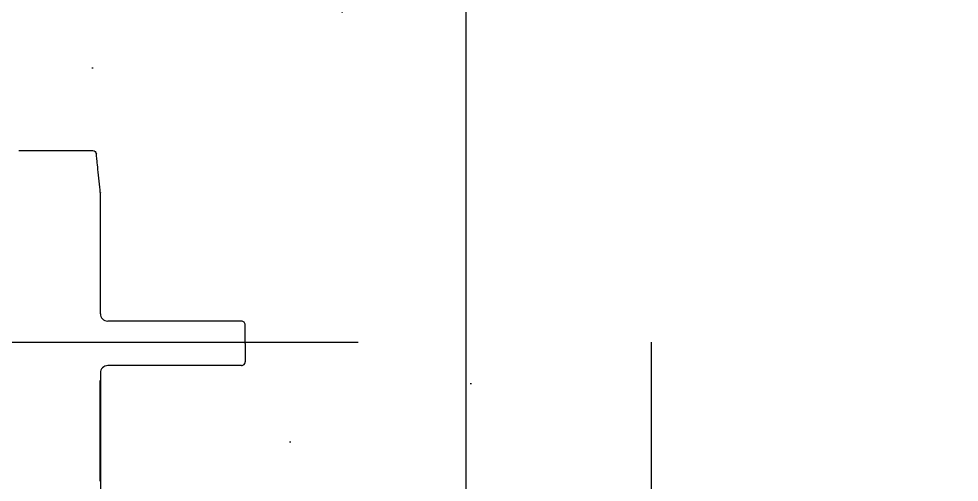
# Model space of a CAD drawing. Header units: millimetres. Extents: x 7294529 to 7346664, y 234399 to 276449.
# Drawn here: x 7335284.1 to 7335410.9, y 245440.5 to 245503 of the extents above; entities that cross this region are included whole.
import ezdxf
from ezdxf.xclip import XClip

# ---------------------------------------------------------------- set-up
doc = ezdxf.new("R2010")
doc.units = ezdxf.units.MM
doc.header["$LTSCALE"] = 100
doc.header["$XCLIPFRAME"] = 2
doc.linetypes.add('ST-DASH', pattern=[2.7, 1.5, -1.2])
for name, color, linetype in [('U-59B-EX$0$FUR_욕실', 8, 'Continuous'), ('U-59B-EX$0$HAT', 8, 'Continuous'), ('U-59B-EX$0$S-ELE', 4, 'Continuous'), ('결로방지', 4, 'ST-DASH')]:
    doc.layers.add(name, color=color, linetype=linetype)

# ---------------------------------------------------------------- blocks, each defined once
blk = doc.blocks.new('U-59B-EX$0$대변기')
at = {"layer": 'U-59B-EX$0$FUR_욕실'}
for p, q in [((69.29, 245.86), (79.24, 245.86)), ((80.27, 238.35), (80.27, 240.13)), ((80.26, 238.43), (80.26, 224.86)), ((80.27, 223.86), (80.27, 238.35)), ((99.27, 222.86), (81.27, 222.86)), ((99.77, 221.99), (99.77, 222.36)), ((99.77, 219.86), (99.77, 221.99)), ((99.77, 219.86), (99.77, 217.72)), ((99.27, 216.86), (81.27, 216.86)), ((99.77, 217.72), (99.77, 217.36)), ((80.27, 215.86), (80.27, 201.36)), ((80.26, 201.29), (80.26, 214.86)), ((80.27, 201.36), (80.27, 199.58))]:
    blk.add_line(p, q, dxfattribs=at)
at = {"layer": 'U-59B-EX$0$FUR_욕실', "color": 8}
blk.add_line((-45.75, 220), (115.01, 220), dxfattribs=at)
at = {"layer": 'U-59B-EX$0$FUR_욕실'}
for centre, radius, start, end in [((81.27, 223.86), 1, 180, 270), ((99.27, 222.36), 0.5, 0, 90), ((81.27, 215.86), 1, 90, 180), ((99.27, 217.36), 0.5, 270, 0)]:
    blk.add_arc(centre, radius, start, end, dxfattribs=at)
at = {"layer": 'U-59B-EX$0$FUR_욕실', "extrusion": (0, 0, -1)}
for centre, major_axis, ratio, start_param, end_param in [((79.23, 245.36), (-0.5, 0), 1, 1.622209, 3.041229), ((79.77, 240.13), (0.5, 0), 0.902862, 6.108652, 6.283185)]:
    blk.add_ellipse(centre, major_axis=major_axis, ratio=ratio, start_param=start_param, end_param=end_param, dxfattribs=at)
at = {"layer": 'U-59B-EX$0$FUR_욕실'}
blk.add_open_spline([(80.12, 241.71), (79.86, 244.06), (79.72, 245.44), (79.72, 245.44), (79.72, 245.44), (79.72, 245.44)], degree=3, knots=[0, 0, 0, 0, 0.999952, 0.999952, 1, 1, 1, 1], dxfattribs=at)
blk.add_open_spline([(80.26, 240.21), (80.23, 240.66), (80.18, 241.16), (80.12, 241.71)], degree=3, dxfattribs=at)
blk = doc.blocks.new('U-59B-EX$0$욕실-39')
at = {"layer": 'U-59B-EX$0$HAT'}
h = blk.add_hatch(dxfattribs=at)
h.set_pattern_fill('_USER', color=256, scale=300, angle=180, double=1, pattern_type=0)
h.set_pattern_definition([(180, (-1320.9, 1400), (-4e-14, -300), []), (270, (-1320.9, 1400), (300, -6e-14), [])])
h.paths.add_polyline_path([(-1320.89, 1400), (0, 1400), (0, 0), (-1320.89, 0)])
h.paths.add_polyline_path([(0, 2300), (-1000, 2300), (-1000, 1440), (0, 1440)])
at = {"layer": 'U-59B-EX$0$FUR_욕실'}
blk.add_blockref('U-59B-EX$0$대변기', (-1469.49, 399.99), dxfattribs=at)
at = {"layer": 'U-59B-EX$0$HAT'}
h = blk.add_hatch(dxfattribs=at)
h.set_pattern_fill('AR-CONC', color=252, angle=90)
h.set_pattern_definition([(140, (802930.75, -2615083.35), (15.9390865, 182.184669), [19.05, -209.55]), (85, (802930.75, -2615083.35), (-191.056845, -35.24342), [15.24, -167.640584]), (190.4514444, (802932.07, -2615068.17), (-175.117751, 146.941248), [16.190009, -178.090245]), (136.1842, (802879.95, -2615083.35), (42.04233, 271.07904), [28.575, -314.325]), (186.635557, (802883.45, -2615060.76), (-247.426123, 237.404135), [24.285023, -267.135608]), (81.184151, (802879.95, -2615083.35), (-247.426123, 237.404135), [22.859967, -251.459732]), (111, (802892.65, -2615057.95), (102.265199, 151.614391), [19.05, -209.55]), (56, (802892.65, -2615057.95), (-184.187966, 61.802029), [15.24, -167.64]), (161.451445, (802901.17, -2615045.32), (-81.922768, 213.41642), [16.190009, -178.089938]), (127.4999997, (802930.746, -2615083.35), (-84.5550389, 3.0886037), [0, -165.608, 0, -170.18, 0, -168.275]), (97.4999997, (802930.75, -2615083.35), (-100.1805745, 66.819663), [0, -97.028, 0, -161.798, 0, -64.135]), (57.4999997, (802930.746, -2615139.993), (5.7287447, 135.5905951), [0, -63.5, 0, -198.12, 0, -262.89]), (47.4999997, (802930.75, -2615165.39), (-25.4264903, 148.1291815), [0, -82.55, 0, -131.572, 0, -186.69])])
h.paths.add_polyline_path([(-1340, 1400), (-1340, 0), (-1500, 0), (-1500, 1400)])
at = {"layer": 'U-59B-EX$0$FUR_욕실'}
blk.add_lwpolyline([(-1500, 1400), (-1340, 1400), (-1340, 0), (-1500, 0)], close=True, dxfattribs=at)
blk = doc.blocks.new('U-59B-EX$0$S-CEN')
at = {"layer": 'U-59B-EX$0$S-ELE'}
h = blk.add_hatch(dxfattribs=at)
h.set_pattern_fill('DOTS', color=256, scale=50, angle=-90)
h.set_pattern_definition([(270, (-5530, 9382.5), (79.375, -39.6875), [0, -79.375])])
h.paths.add_polyline_path([(-9745, 6015), (-9745, 4945), (-12120, 4945), (-12120, 6520), (-10650, 6520), (-10650, 6015)])
blk = doc.blocks.new('U-59B-EX', base_point=(0, 0))
at = {"layer": 'U-59B-EX$0$FUR_욕실', "xscale": -1, "rotation": 90}
blk.add_blockref('U-59B-EX$0$욕실-39', (6170, -3885), dxfattribs=at)
at = {"layer": 'U-59B-EX$0$S-ELE', "xscale": -1}
blk.add_blockref('U-59B-EX$0$S-CEN', (-5915, -8865), dxfattribs=at)

msp = doc.modelspace()

# ---------------------------------------------------------------- block references
ref = msp.add_blockref('U-59B-EX', (7332799.36, 251009.38), dxfattribs=dict(xscale=-1, rotation=90))
XClip(ref).set_block_clipping_path([(-200.0000000025, 18.6626555426), (-199.9999999993, -1902.3864105549), (-2065.0000000006, -1902.3864105558), (-2065.0000000006, -980.0000000009), (-5945.0000000005, -980.0000000009), (-5945.0000000005, -9365), (8309.9999999995, -9365), (8309.9999999995, 1.3373444583)])

# ---------------------------------------------------------------- next in the draw order: linework, layer by layer
at = {"layer": '결로방지'}
msp.add_lwpolyline([(7332924.36, 248529.38), (7335119.36, 248529.38), (7335119.36, 246539.38), (7335369.36, 246539.38), (7335369.36, 243899.38), (7339514.36, 243899.38), (7339514.36, 247179.47)], dxfattribs=at)

doc.saveas('drawing.dxf')
